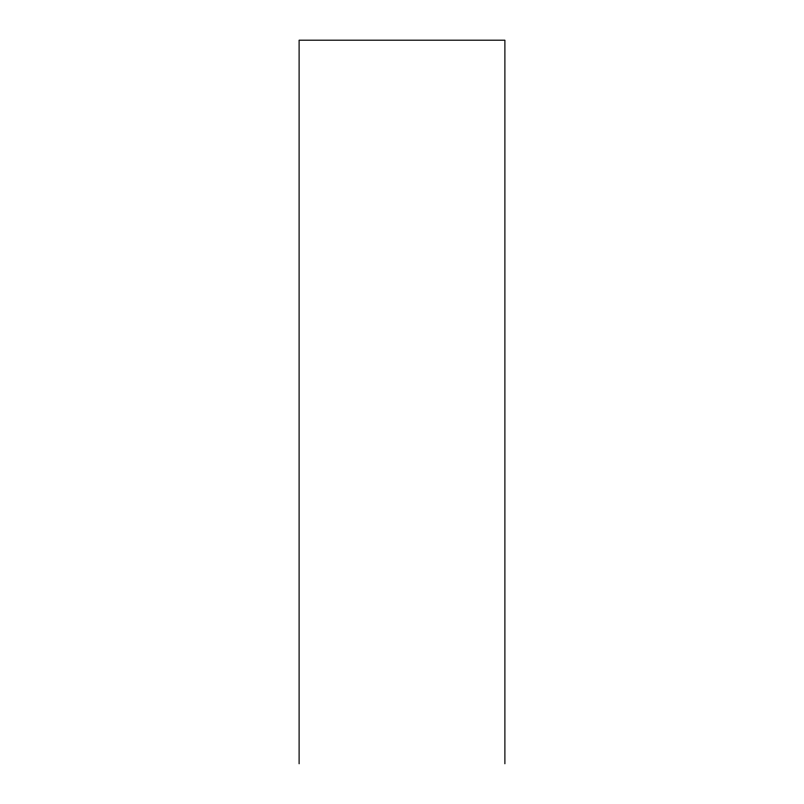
<?xml version="1.0" encoding="UTF-8"?>
<svg xmlns="http://www.w3.org/2000/svg" width="804" height="804" viewBox="0 0 804 804"><rect width="100%" height="100%" fill="white"/><g stroke="black" fill="none" stroke-linecap="round" stroke-linejoin="round"><path stroke-width="1.21" d="M504.892 763.8L504.892 40.2L299.108 40.2L299.108 763.8"/></g></svg>
